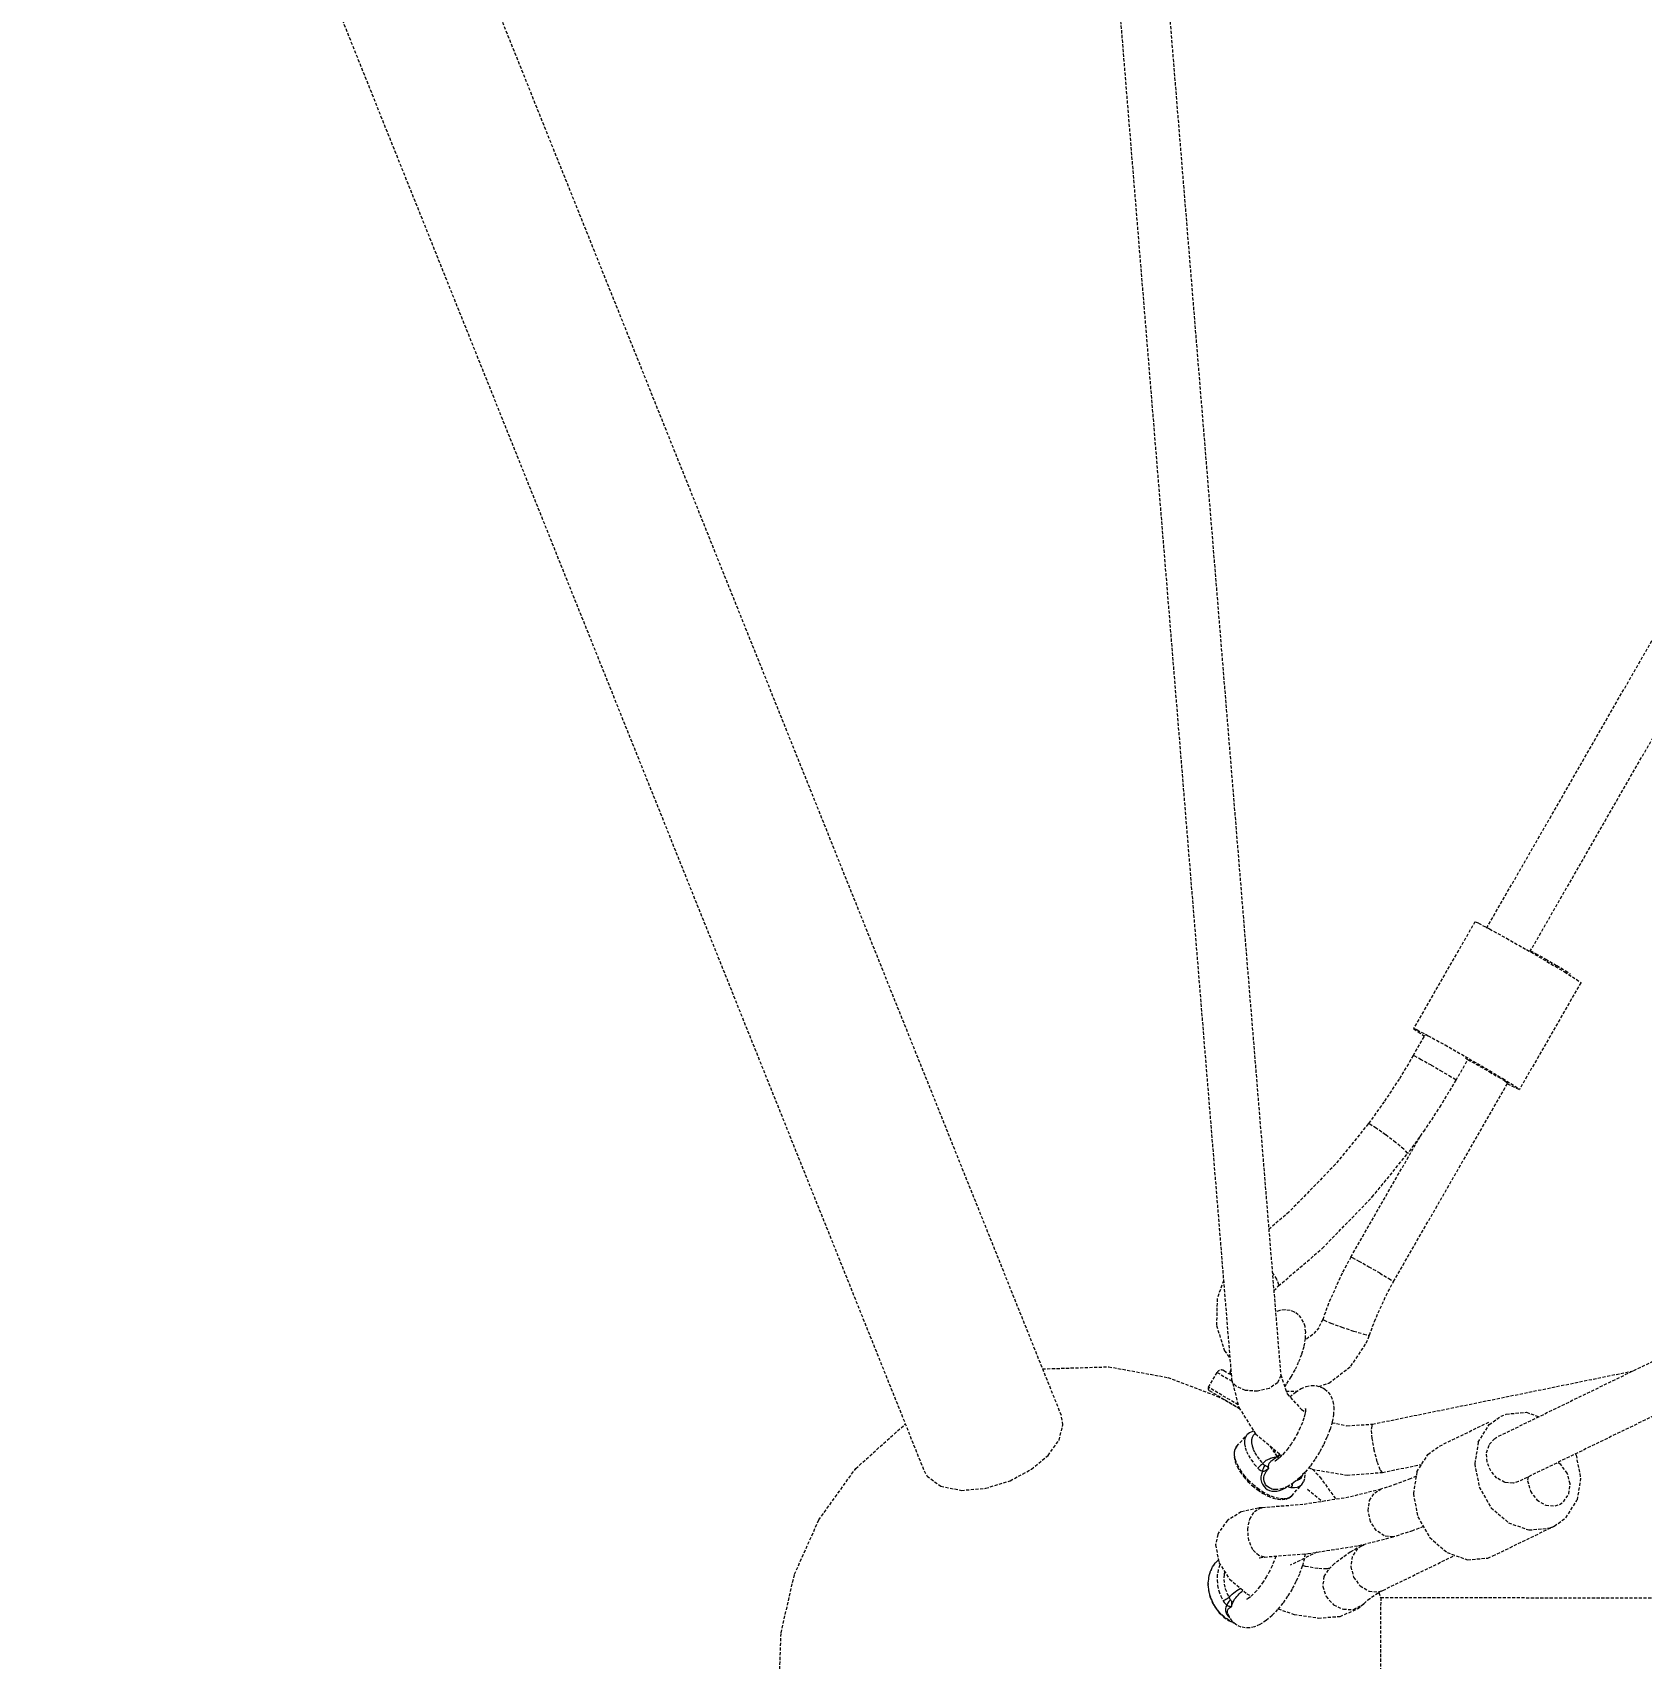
# Model space of a CAD drawing. Header units: millimetres. Extents: x -4083 to 4058, y -3576 to 3464.
# Drawn here: x -1262 to -609, y -1218 to -558 of the extents above; entities that cross this region are included whole.
import ezdxf

# ---------------------------------------------------------------- set-up
doc = ezdxf.new("R2010")
doc.units = ezdxf.units.MM
doc.linetypes.add('HIDDEN', pattern=[1.905, 1.27, -0.635])
for name, color, linetype in [('DIKOM_ОБЪЕКТ', 7, 'Continuous'), ('DIKOM_РАЗМЕР_ЗОНА', 7, 'Continuous'), ('DIKOM_РАЗМЕР_ОБЪЕКТА', 7, 'Continuous')]:
    doc.layers.add(name, color=color, linetype=linetype)
doc.styles.add('style1', font='arialbd.ttf', dxfattribs={"width": 0.8})
doc.dimstyles.new('1-50', dxfattribs={"dimtxt": 300, "dimasz": 200, "dimexe": 100, "dimexo": 0, "dimgap": 100, "dimtad": 1, "dimtxsty": 'style1', "dimcen": 200, "dimclrd": 7, "dimclre": 7, "dimclrt": 7, "dimadec": 1, "dimazin": 2, "dimtfac": 1, "dimtmove": 0, "dimatfit": 2, "dimfxl": 0, "dimlwd": 25, "dimlwe": 18, "dimarcsym": 0})

# ---------------------------------------------------------------- blocks, each defined once
blk = doc.blocks.new('*D0')
at = {"layer": 'Defpoints', "color": 0, "transparency": 16777216}
for p in [(-1721.81, 671.9), (2518.95, 657.83), (2518.95, -1847.32)]:
    blk.add_point(p, dxfattribs=at)
at = {"layer": 'DIKOM_РАЗМЕР_ОБЪЕКТА', "color": 7, "lineweight": 18, "transparency": 16777216}
for p, q in [((-1721.81, 671.9), (-1721.81, -1947.32)), ((2518.95, 657.83), (2518.95, -1947.32))]:
    blk.add_line(p, q, dxfattribs=at)
at = {"layer": 'DIKOM_РАЗМЕР_ОБЪЕКТА', "color": 7, "lineweight": 25, "transparency": 16777216}
blk.add_line((-1521.81, -1847.32), (2318.95, -1847.32), dxfattribs=at)
at = {"layer": 'DIKOM_РАЗМЕР_ОБЪЕКТА', "color": 7, "transparency": 16777216}
for points in [[(-1521.81, -1813.99), (-1521.81, -1880.66), (-1721.81, -1847.32)], [(2318.95, -1813.99), (2318.95, -1880.66), (2518.95, -1847.32)]]:
    blk.add_solid(points, dxfattribs=at)
at = {"layer": 'DIKOM_РАЗМЕР_ОБЪЕКТА', "color": 7, "transparency": 16777216, "insert": (341, -1568.62), "char_height": 300, "attachment_point": 5, "style": 'style1'}
blk.add_mtext('{\\fArial|b0|i0|c204|p34;\\H1.16667x;4150}', dxfattribs=at)
blk = doc.blocks.new('*D1')
at = {"layer": 'Defpoints', "color": 0, "transparency": 16777216}
for p in [(398.54, 1972.75), (-2099.17, -1346.53), (-836.73, -1346.53)]:
    blk.add_point(p, dxfattribs=at)
at = {"layer": 'DIKOM_РАЗМЕР_ОБЪЕКТА', "color": 7, "lineweight": 18, "transparency": 16777216}
for p, q in [((398.54, 1972.75), (-2199.17, 1972.75)), ((-836.73, -1346.53), (-2199.17, -1346.53))]:
    blk.add_line(p, q, dxfattribs=at)
at = {"layer": 'DIKOM_РАЗМЕР_ОБЪЕКТА', "color": 7, "lineweight": 25, "transparency": 16777216}
blk.add_line((-2099.17, 1772.75), (-2099.17, -1146.53), dxfattribs=at)
at = {"layer": 'DIKOM_РАЗМЕР_ОБЪЕКТА', "color": 7, "transparency": 16777216}
for points in [[(-2132.5, 1772.75), (-2065.83, 1772.75), (-2099.17, 1972.75)], [(-2132.5, -1146.53), (-2065.83, -1146.53), (-2099.17, -1346.53)]]:
    blk.add_solid(points, dxfattribs=at)
at = {"layer": 'DIKOM_РАЗМЕР_ОБЪЕКТА', "color": 7, "transparency": 16777216, "insert": (-2377.99, 313.12), "char_height": 300, "attachment_point": 5, "rotation": 90, "style": 'style1'}
blk.add_mtext('{\\fArial|b0|i0|c204|p34;\\H1.16667x;3320}', dxfattribs=at)
blk = doc.blocks.new('*D2')
at = {"layer": 'Defpoints', "color": 0, "transparency": 16777216}
for p in [(400.88, 3463.54), (-3607.41, -2753.77), (400.88, -2753.77)]:
    blk.add_point(p, dxfattribs=at)
at = {"layer": 'DIKOM_РАЗМЕР_ЗОНА', "color": 7, "lineweight": 18, "transparency": 16777216}
for p, q in [((400.88, 3463.54), (-3707.41, 3463.54)), ((400.88, -2753.77), (-3707.41, -2753.77))]:
    blk.add_line(p, q, dxfattribs=at)
at = {"layer": 'DIKOM_РАЗМЕР_ЗОНА', "color": 7, "lineweight": 25, "transparency": 16777216}
blk.add_line((-3607.41, 3263.54), (-3607.41, -2553.77), dxfattribs=at)
at = {"layer": 'DIKOM_РАЗМЕР_ЗОНА', "color": 7, "transparency": 16777216}
for points in [[(-3640.74, 3263.54), (-3574.08, 3263.54), (-3607.41, 3463.54)], [(-3640.74, -2553.77), (-3574.08, -2553.77), (-3607.41, -2753.77)]]:
    blk.add_solid(points, dxfattribs=at)
at = {"layer": 'DIKOM_РАЗМЕР_ЗОНА', "color": 7, "transparency": 16777216, "insert": (-3886.11, 354.88), "char_height": 300, "attachment_point": 5, "rotation": 90, "style": 'style1'}
blk.add_mtext('{\\fArial|b0|i0|c204|p34;\\H1.16667x;6220}', dxfattribs=at)
blk = doc.blocks.new('*D3')
at = {"layer": 'Defpoints', "color": 0, "transparency": 16777216}
for p in [(-3254.75, 990.53), (4056.89, 952.36), (4056.89, -3475.91)]:
    blk.add_point(p, dxfattribs=at)
at = {"layer": 'DIKOM_РАЗМЕР_ЗОНА', "color": 7, "lineweight": 18, "transparency": 16777216}
for p, q in [((-3254.75, 990.53), (-3254.75, -3575.91)), ((4056.89, 952.36), (4056.89, -3575.91))]:
    blk.add_line(p, q, dxfattribs=at)
at = {"layer": 'DIKOM_РАЗМЕР_ЗОНА', "color": 7, "lineweight": 25, "transparency": 16777216}
blk.add_line((-3054.75, -3475.91), (3856.89, -3475.91), dxfattribs=at)
at = {"layer": 'DIKOM_РАЗМЕР_ЗОНА', "color": 7, "transparency": 16777216}
for points in [[(-3054.75, -3442.57), (-3054.75, -3509.24), (-3254.75, -3475.91)], [(3856.89, -3442.57), (3856.89, -3509.24), (4056.89, -3475.91)]]:
    blk.add_solid(points, dxfattribs=at)
at = {"layer": 'DIKOM_РАЗМЕР_ЗОНА', "color": 7, "transparency": 16777216, "insert": (401.07, -3197.08), "char_height": 300, "attachment_point": 5, "style": 'style1'}
blk.add_mtext('{\\fArial|b0|i0|c204|p34;\\H1.16667x;7300}', dxfattribs=at)

msp = doc.modelspace()

# ---------------------------------------------------------------- linework, layer by layer
at = {"layer": 'DIKOM_ОБЪЕКТ', "color": 7, "linetype": 'HIDDEN', "lineweight": 15}
for p, q in [((-1524.414, 575.755), (-844.395, -1119.492)), ((-1580.194, 553.649), (-900.082, -1141.83)), ((-671.782, -921.709), (-375.372, -406.389)), ((-654.165, -931.193), (-358.598, -417.338)), ((-829.02, -447.23), (-775.284, -1104.534)), ((-809.089, -445.56), (-755.351, -1102.904)), ((-676.508, -919.097), (-701.429, -962.424)), ((-675.07, -919.66), (-676.507, -919.098)), ((-675.07, -919.66), (-670.584, -921.986)), ((-655.55, -930.388), (-647.291, -935.185)), ((-653.971, -930.856), (-651.873, -931.959)), ((-651.873, -931.959), (-647.77, -934.252)), ((-647.291, -935.185), (-640.209, -939.414)), ((-297.533, -948.332), (-667.575, -1128.235)), ((-633.544, -943.81), (-658.465, -987.136)), ((-699.991, -962.986), (-701.428, -962.424)), ((-699.991, -962.986), (-695.505, -965.312)), ((-701.528, -973.423), (-696.703, -965.035)), ((-288.689, -966.271), (-658.83, -1146.222)), ((-700.948, -973.65), (-701.528, -973.423)), ((-684.191, -983.395), (-679.367, -975.007)), ((-680.365, -974.301), (-679.64, -974.768)), ((-679.64, -974.768), (-679.369, -975.006)), ((-679.4, -975.065), (-677.792, -975.904)), ((-684.295, -983.283), (-686.113, -982.093)), ((-709.535, -1065.097), (-663.191, -984.525)), ((-684.191, -983.395), (-684.295, -983.283)), ((-663.331, -984.796), (-659.903, -986.573)), ((-658.465, -987.135), (-659.903, -986.573)), ((-719.194, -1001.265), (-719.815, -1001.101)), ((-726.872, -1055.125), (-698.226, -1005.322)), ((-696.891, -1003.465), (-703.814, -1013.099)), ((-756.199, -1066.792), (-738.414, -1051.573)), ((-726.872, -1055.125), (-726.292, -1055.352)), ((-726.292, -1055.352), (-723.648, -1056.742)), ((-758.144, -1068.743), (-756.199, -1066.792)), ((-738.295, -1080.454), (-739.912, -1083.78)), ((-738.295, -1080.454), (-737.767, -1080.798)), ((-737.767, -1080.798), (-735.008, -1081.933)), ((-735.008, -1081.933), (-730.59, -1083.528)), ((-778.38, -1101.22), (-775.413, -1102.966)), ((-775.599, -1100.687), (-776.138, -1102.462)), ((-775.55, -1101.288), (-775.953, -1102.186)), ((-718.054, -1122.909), (-612.154, -1101.291)), ((-801.15, -1103.988), (-781.219, -1111.567)), ((-784.67, -1107.961), (-781.121, -1101.928)), ((-772.633, -1115.043), (-784.67, -1107.961)), ((-781.121, -1101.928), (-775.039, -1105.506)), ((-776.239, -1102.468), (-776.263, -1102.466)), ((-776.129, -1102.464), (-776.239, -1102.468)), ((-776.068, -1102.549), (-776.211, -1102.496)), ((-776.06, -1102.371), (-776.15, -1102.465)), ((-775.996, -1102.462), (-776.129, -1102.464)), ((-775.682, -1102.542), (-775.996, -1102.462)), ((-775.953, -1102.186), (-775.979, -1102.25)), ((-775.284, -1104.534), (-772.339, -1116.209)), ((-755.351, -1102.904), (-752.721, -1110.675)), ((-755.351, -1102.908), (-755.339, -1103.187)), ((-784.316, -1109.33), (-772.167, -1116.478)), ((-781.219, -1111.567), (-778.351, -1112.997)), ((-778.282, -1112.88), (-778.351, -1112.997)), ((-772.005, -1116.731), (-778.351, -1112.997)), ((-753.123, -1109.486), (-748.861, -1109.596)), ((-752.721, -1110.675), (-746.849, -1117.021)), ((-843.704, -1123.173), (-844.406, -1119.465)), ((-772.339, -1116.209), (-765.53, -1126.848)), ((-746.849, -1117.021), (-745.77, -1117.598)), ((-670.669, -1123.073), (-665.93, -1119.699)), ((-773.169, -1131.911), (-769.052, -1127.331)), ((-690.858, -1131.809), (-670.621, -1121.97)), ((-675.158, -1130.194), (-670.669, -1123.073)), ((-766.05, -1139.094), (-764.599, -1140.768)), ((-758.306, -1137.188), (-757.212, -1136.407)), ((-757.212, -1136.407), (-756.72, -1136.05)), ((-755.608, -1135.205), (-756.72, -1136.05)), ((-756.72, -1136.05), (-756.158, -1136.842)), ((-756.72, -1136.05), (-756.242, -1136.91)), ((-743.425, -1139.951), (-745.538, -1142.492)), ((-743.95, -1140.583), (-742.543, -1141.219)), ((-742.376, -1141.247), (-739.419, -1144.373)), ((-714.054, -1142.504), (-698.146, -1139.257)), ((-750.857, -1151.965), (-746.74, -1147.386)), ((-745.399, -1143.027), (-745.5, -1142.447)), ((-739.419, -1144.373), (-732.935, -1153.429)), ((-700.343, -1144.017), (-702.745, -1145.097)), ((-700.066, -1142.303), (-701.505, -1151.219)), ((-654.954, -1144.337), (-655.161, -1145.879)), ((-638.43, -1151.257), (-637.875, -1147.118)), ((-633.633, -1144.864), (-635.071, -1153.78)), ((-750.857, -1151.965), (-751.508, -1152.528)), ((-744.437, -1149.313), (-738.366, -1154.288)), ((-701.505, -1151.219), (-699.672, -1160.573)), ((-639.561, -1160.901), (-635.071, -1153.78)), ((-699.672, -1160.573), (-694.849, -1168.942)), ((-644.3, -1164.274), (-639.561, -1160.901)), ((-669.187, -1176.384), (-644.279, -1164.275)), ((-744.237, -1175.44), (-723.732, -1172.205)), ((-722.628, -1172.381), (-727.107, -1174.819)), ((-723.732, -1172.205), (-709.01, -1168.504)), ((-722.627, -1172.381), (-720.694, -1171.441)), ((-722.529, -1171.903), (-722.343, -1172.206)), ((-722.385, -1171.866), (-722.226, -1172.171)), ((-694.849, -1168.942), (-687.768, -1175.05)), ((-761.964, -1176.827), (-744.237, -1175.44)), ((-740.631, -1174.871), (-751.551, -1180.18)), ((-745.454, -1175.535), (-745.733, -1177.41)), ((-733.547, -1179.525), (-736.113, -1181.991)), ((-727.107, -1174.819), (-733.547, -1179.525)), ((-713.883, -1190.368), (-684.644, -1176.153)), ((-778.426, -1185.89), (-778.253, -1187.786)), ((-736.732, -1181.584), (-740.249, -1181.545)), ((-736.113, -1181.991), (-737.811, -1184.729)), ((-735.433, -1181.337), (-736.732, -1181.584)), ((-784.852, -1187.98), (-784.636, -1190.447)), ((-777.158, -1191.52), (-776.261, -1193.273)), ((-768.949, -1193.928), (-769.224, -1194.087)), ((-769.065, -1191.751), (-767.332, -1192.695)), ((-766.46, -1191.883), (-767.585, -1192.93)), ((-715.527, -1191.245), (-714.828, -1193.321)), ((-714.769, -1193.301), (-714.794, -1253.301)), ((-714.769, -1193.301), (1512.598, -1194.242)), ((-780.271, -1199.476), (-778.466, -1201.198)), ((-776.145, -1201.221), (-776.757, -1199.749)), ((-775.296, -1196.92), (-775.035, -1196.012)), ((-775.263, -1196.261), (-775.296, -1196.919)), ((-721.668, -1195.823), (-721.609, -1195.762)), ((-778.466, -1201.198), (-776.467, -1202.597)), ((-774.325, -1203.505), (-776.258, -1202.573)), ((-775.014, -1202.888), (-776.145, -1201.221)), ((-773.549, -1204.2), (-775.014, -1202.888)), ((-773.057, -1204.515), (-773.549, -1204.2))]:
    msp.add_line(p, q, dxfattribs=at)
for points in [[(-670.584, -921.986), (-663.73, -925.753), (-655.55, -930.388)], [(-647.77, -934.252), (-643.308, -936.834), (-639.682, -939.011), (-637.864, -940.202), (-637.767, -940.308)], [(-640.209, -939.414), (-635.383, -942.431), (-633.548, -943.777), (-633.544, -943.809)], [(-701.428, -962.424), (-701.425, -962.456), (-699.589, -963.802), (-696.945, -965.455)], [(-695.505, -965.312), (-688.651, -969.079), (-680.471, -973.714)], [(-701.565, -973.402), (-707.277, -982.885), (-713.365, -992.124), (-719.815, -1001.101)], [(-686.113, -982.093), (-689.739, -979.915), (-694.201, -977.334), (-698.304, -975.041), (-700.948, -973.65)], [(-680.471, -973.714), (-672.212, -978.511), (-665.13, -982.74)], [(-677.792, -975.904), (-674.461, -977.749), (-670.616, -979.948), (-667.016, -982.066), (-664.376, -983.683), (-663.218, -984.48), (-663.192, -984.523)], [(-665.13, -982.74), (-660.304, -985.758), (-658.469, -987.103), (-658.465, -987.135)], [(-684.228, -983.374), (-690.358, -993.55), (-696.891, -1003.465)], [(-719.815, -1001.101), (-733.138, -1017.495), (-751.98, -1036.877), (-760.175, -1043.892)], [(-703.814, -1013.099), (-703.863, -1012.906), (-705.422, -1011.321), (-708.693, -1008.606), (-712.801, -1005.487), (-716.645, -1002.8), (-719.194, -1001.265)], [(-738.414, -1051.573), (-718.165, -1030.756), (-703.814, -1013.099)], [(-726.872, -1055.125), (-730.426, -1061.702), (-735.92, -1073.947), (-738.295, -1080.454)], [(-756.199, -1066.792), (-756.072, -1066.421), (-756.938, -1064.126), (-758.757, -1061.24)], [(-723.648, -1056.742), (-719.545, -1059.035), (-715.083, -1061.617), (-711.457, -1063.794), (-709.639, -1064.985), (-709.535, -1065.097)], [(-778.54, -1064.706), (-781.149, -1071.968), (-781.379, -1082.936), (-778.143, -1093.166), (-775.976, -1096.07)], [(-719.344, -1086.846), (-717.303, -1081.256), (-712.59, -1070.752), (-709.535, -1065.097)], [(-749.429, -1077.645), (-749.793, -1077.444), (-751.555, -1076.781), (-753.577, -1076.542), (-755.687, -1076.789), (-757.437, -1077.391)], [(-745.833, -1091.275), (-745.295, -1088.244), (-745.192, -1085.597), (-745.478, -1083.344), (-746.076, -1081.497), (-747.019, -1079.842), (-748.22, -1078.521), (-749.429, -1077.645)], [(-739.912, -1083.78), (-742.291, -1086.596), (-745.378, -1088.712)], [(-739.831, -1107.592), (-735.753, -1106.252), (-726.857, -1099.437), (-720.594, -1090.022), (-719.344, -1086.846)], [(-730.59, -1083.528), (-725.698, -1085.156), (-721.642, -1086.38), (-719.51, -1086.873), (-719.344, -1086.846)], [(-751.053, -1103.665), (-749.394, -1100.635), (-747.949, -1097.544), (-746.753, -1094.437), (-745.833, -1091.275)], [(-852.015, -1100.495), (-825.121, -1099.652), (-801.15, -1103.988)], [(-775.682, -1102.542), (-775.889, -1102.565), (-776.068, -1102.549)], [(-775.806, -1101.947), (-775.907, -1102.142), (-776.06, -1102.371)], [(-773.477, -1107.539), (-774.845, -1105.976), (-775.284, -1104.534)], [(-764.782, -1109.56), (-769.674, -1109.24), (-773.477, -1107.539)], [(-755.339, -1103.187), (-756.589, -1106.1), (-760.022, -1108.417), (-764.782, -1109.56)], [(-753.718, -1107.728), (-752.786, -1106.424), (-751.053, -1103.665)], [(-751.679, -1111.801), (-749.323, -1109.878), (-747.068, -1108.5), (-744.972, -1107.652), (-742.947, -1107.256), (-741.077, -1107.288), (-739.272, -1107.729), (-738.022, -1108.323)], [(-738.021, -1108.323), (-737.421, -1108.714), (-736.012, -1110.011), (-734.919, -1111.644), (-734.154, -1113.669), (-733.794, -1116.038), (-733.878, -1118.852), (-734.431, -1121.986)], [(-745.327, -1117.755), (-745.528, -1118.922), (-745.922, -1120.445), (-746.539, -1122.272)], [(-745.259, -1116.642), (-745.283, -1116.566), (-745.285, -1116.583), (-745.27, -1116.979), (-745.327, -1117.755)], [(-665.93, -1119.699), (-663.811, -1118.832), (-655.629, -1118.115), (-650.493, -1119.93)], [(-948.749, -1272.843), (-955.897, -1251.244), (-958.912, -1230.041), (-958.1, -1207.548), (-952.663, -1183.825), (-942.804, -1161.807), (-927.828, -1140.927), (-907.687, -1122.872)], [(-900.085, -1141.823), (-898.855, -1144.005), (-893.286, -1148.093), (-884.926, -1149.785), (-875.06, -1148.947), (-865.12, -1145.866), (-856.475, -1141.219), (-849.761, -1135.621), (-845.294, -1129.39), (-843.704, -1123.173)], [(-769.052, -1127.331), (-769.166, -1127.464), (-769.715, -1128.416), (-769.993, -1129.573), (-769.994, -1130.909), (-769.717, -1132.393), (-769.168, -1133.991), (-768.361, -1135.666)], [(-766.227, -1125.76), (-766.814, -1125.882), (-768.065, -1126.486), (-769.052, -1127.331)], [(-765.589, -1126.756), (-765.786, -1126.846), (-766.487, -1127.474), (-766.963, -1128.3), (-767.204, -1129.302), (-767.205, -1130.46), (-766.965, -1131.746), (-766.489, -1133.132), (-765.789, -1134.584), (-764.881, -1136.07), (-763.786, -1137.555), (-762.529, -1139.005)], [(-765.53, -1126.848), (-755.307, -1135.459), (-754.891, -1135.647)], [(-746.539, -1122.272), (-747.382, -1124.316), (-748.43, -1126.481), (-749.646, -1128.666), (-750.982, -1130.779), (-752.376, -1132.727), (-753.757, -1134.427)], [(-734.431, -1121.986), (-735.355, -1125.148), (-736.556, -1128.262), (-737.993, -1131.332), (-739.635, -1134.329), (-741.453, -1137.217), (-743.425, -1139.951)], [(-734.531, -1122.326), (-728.44, -1123.588), (-718.054, -1122.909)], [(-718.054, -1122.909), (-718.39, -1123.468), (-718.502, -1124.862)], [(-714.054, -1142.504), (-714.988, -1141.418), (-716.188, -1138.153), (-717.356, -1133.523), (-718.197, -1128.69), (-718.502, -1124.862)], [(-773.169, -1131.911), (-773.906, -1133.061), (-774.292, -1134.515), (-774.274, -1136.243), (-773.835, -1138.158), (-773.007, -1140.168), (-771.835, -1142.21)], [(-769.814, -1144.104), (-771.309, -1142.138), (-772.521, -1140.165), (-773.415, -1138.246), (-773.961, -1136.44), (-774.145, -1134.8), (-773.96, -1133.378), (-773.412, -1132.215), (-773.169, -1131.911)], [(-756.72, -1136.05), (-757.742, -1134.611), (-758.836, -1133.033), (-759.647, -1131.804)], [(-756.72, -1136.05), (-757.537, -1134.377), (-758.057, -1133.143)], [(-753.757, -1134.427), (-755.049, -1135.816), (-756.174, -1136.856), (-757.054, -1137.539), (-757.647, -1137.912), (-757.749, -1137.965)], [(-700.066, -1142.303), (-695.577, -1135.182), (-690.838, -1131.809)], [(-675.158, -1130.194), (-676.597, -1139.11), (-674.765, -1148.464), (-669.941, -1156.832), (-662.86, -1162.94), (-654.6, -1165.858), (-646.418, -1165.142), (-644.3, -1164.274)], [(-671.6, -1138.274), (-671.788, -1134.504), (-670.671, -1131.15), (-668.419, -1128.721), (-667.58, -1128.241)], [(-768.361, -1135.666), (-767.313, -1137.38), (-766.05, -1139.094)], [(-762.529, -1139.005), (-762.8, -1139.167), (-763.133, -1139.407), (-763.505, -1139.709), (-763.891, -1140.053), (-764.264, -1140.414), (-764.599, -1140.768)], [(-764.599, -1140.768), (-764.034, -1141.29), (-763.42, -1141.707), (-762.777, -1142.016)], [(-761.774, -1139.629), (-761.959, -1139.879), (-762.153, -1140.22), (-762.342, -1140.63), (-762.516, -1141.085), (-762.664, -1141.557), (-762.777, -1142.016)], [(-762.777, -1142.016), (-762.508, -1142.037), (-762.255, -1142.012), (-762.014, -1141.95), (-761.771, -1141.856), (-761.54, -1141.742), (-761.33, -1141.622), (-761.125, -1141.494), (-760.907, -1141.349), (-760.674, -1141.186), (-760.421, -1141.003), (-760.147, -1140.799)], [(-762.529, -1139.005), (-762.255, -1138.582), (-761.923, -1138.197), (-761.556, -1137.865), (-761.175, -1137.588), (-760.775, -1137.346), (-760.342, -1137.127), (-759.882, -1136.931), (-759.418, -1136.76), (-758.957, -1136.612), (-758.483, -1136.476), (-757.959, -1136.34), (-757.369, -1136.198), (-756.073, -1135.902)], [(-762.529, -1139.005), (-762.303, -1139.268), (-762.049, -1139.477), (-761.774, -1139.628)], [(-759.924, -1148.811), (-760.528, -1148.389), (-761.038, -1147.902), (-761.467, -1147.344), (-761.805, -1146.722), (-762.04, -1146.046), (-762.161, -1145.324), (-762.152, -1144.56), (-761.995, -1143.75), (-761.674, -1142.917), (-761.217, -1142.125), (-760.697, -1141.425), (-760.147, -1140.799)], [(-761.774, -1139.628), (-761.541, -1139.734), (-761.341, -1139.834), (-761.168, -1139.93), (-761.009, -1140.03), (-760.87, -1140.127), (-760.752, -1140.218), (-760.643, -1140.31), (-760.532, -1140.411), (-760.415, -1140.524), (-760.288, -1140.652), (-760.147, -1140.798)], [(-760.147, -1140.799), (-760.239, -1140.241), (-760.247, -1139.803), (-760.201, -1139.442), (-760.112, -1139.116), (-759.978, -1138.811), (-759.805, -1138.531), (-759.609, -1138.284), (-759.396, -1138.061), (-759.156, -1137.843), (-758.887, -1137.622), (-758.601, -1137.404), (-758.306, -1137.188)], [(-754.948, -1135.621), (-754.959, -1135.624), (-755.482, -1135.76), (-756.073, -1135.902)], [(-742.543, -1141.219), (-728.392, -1143.622), (-714.054, -1142.504)], [(-664.405, -1146.544), (-667.6, -1144.798), (-670.126, -1141.898), (-671.6, -1138.274)], [(-637.875, -1147.118), (-639.032, -1142.855), (-641.671, -1139.314), (-643.007, -1138.529)], [(-635.757, -1135.004), (-635.465, -1135.51), (-633.633, -1144.864)], [(-771.835, -1142.21), (-770.364, -1144.232), (-768.643, -1146.177), (-766.725, -1147.992), (-764.665, -1149.626), (-762.523, -1151.029)], [(-762.016, -1150.755), (-764.123, -1149.382), (-766.166, -1147.782), (-768.082, -1146.005), (-769.814, -1144.104)], [(-762.777, -1142.016), (-763.191, -1143.216), (-763.371, -1144.348), (-763.347, -1145.411), (-763.14, -1146.407), (-762.764, -1147.322), (-762.235, -1148.138), (-761.57, -1148.835), (-760.793, -1149.394)], [(-745.538, -1142.492), (-747.727, -1144.73), (-750.084, -1146.692), (-752.353, -1148.121)], [(-750.629, -1147.036), (-750.63, -1147.284), (-750.732, -1147.795), (-750.926, -1148.261), (-751.2, -1148.651)], [(-751.2, -1148.651), (-749.749, -1148.685), (-748.484, -1148.459), (-747.436, -1147.978), (-746.74, -1147.386)], [(-748.937, -1145.737), (-748.563, -1145.67), (-747.654, -1145.253), (-746.954, -1144.625), (-746.477, -1143.8), (-746.366, -1143.339)], [(-746.74, -1147.386), (-745.958, -1146.219), (-745.49, -1144.771), (-745.399, -1143.027)], [(-702.745, -1145.097), (-708.548, -1147.325), (-714.745, -1149.344)], [(-658.826, -1146.215), (-661.03, -1146.872), (-664.405, -1146.544)], [(-655.161, -1145.879), (-654.004, -1150.142), (-651.365, -1153.683), (-647.765, -1155.8), (-643.919, -1156.076), (-642.15, -1155.484)], [(-714.747, -1149.344), (-727.677, -1152.597), (-746.358, -1155.552), (-762.893, -1156.849)], [(-762.523, -1151.029), (-760.477, -1152.104), (-758.459, -1152.898), (-756.521, -1153.382), (-754.721, -1153.524), (-753.141, -1153.313), (-751.849, -1152.778), (-750.857, -1151.965)], [(-751.508, -1152.528), (-752.721, -1153.074), (-754.217, -1153.281), (-755.95, -1153.143), (-757.867, -1152.665), (-759.91, -1151.861), (-762.016, -1150.755)], [(-760.793, -1149.394), (-759.918, -1149.807), (-758.966, -1150.061), (-757.956, -1150.152), (-756.907, -1150.075), (-755.834, -1149.833), (-754.743, -1149.425), (-753.63, -1148.843), (-752.907, -1148.356)], [(-757.041, -1149.494), (-757.35, -1149.5), (-757.899, -1149.47), (-758.429, -1149.386), (-758.923, -1149.256), (-759.41, -1149.073), (-759.924, -1148.811)], [(-752.353, -1148.121), (-754.462, -1149.015), (-756.45, -1149.446), (-757.04, -1149.494)], [(-752.398, -1148.14), (-752.134, -1148.347), (-751.703, -1148.545), (-751.2, -1148.651)], [(-709.013, -1168.505), (-709.721, -1168.671), (-713.284, -1168.287), (-716.568, -1166.048), (-718.923, -1162.398), (-719.884, -1158.06), (-719.258, -1153.893)], [(-719.258, -1153.893), (-717.171, -1150.723), (-714.747, -1149.344)], [(-642.15, -1155.484), (-640.587, -1154.455), (-638.43, -1151.257)], [(-771.422, -1158.545), (-776.991, -1161.962), (-780.571, -1166.976), (-780.87, -1167.721)], [(-762.899, -1156.849), (-764.507, -1156.962), (-771.422, -1158.545)], [(-767.914, -1161.511), (-766.015, -1158.37), (-763.405, -1156.906), (-762.899, -1156.849)], [(-780.863, -1167.702), (-781.735, -1171.875), (-780.441, -1179.109), (-776.072, -1185.792), (-769.065, -1191.751)], [(-761.969, -1176.827), (-764.255, -1176.267), (-766.696, -1173.896), (-768.292, -1170.127), (-768.727, -1165.707), (-767.914, -1161.511)], [(-697.426, -1164.47), (-701.828, -1166.162), (-709.013, -1168.505)], [(-722.628, -1172.381), (-724.186, -1173.419), (-726.343, -1176.616)], [(-780.639, -1178.004), (-782.031, -1179.395), (-783.255, -1181.215), (-784.151, -1183.295), (-784.689, -1185.571), (-784.852, -1187.98)], [(-776.258, -1202.573), (-778.297, -1201.142), (-780.138, -1199.373), (-781.725, -1197.319), (-783.01, -1195.043), (-783.954, -1192.613), (-784.528, -1190.104), (-784.715, -1187.592), (-784.51, -1185.153), (-783.917, -1182.861), (-782.956, -1180.786), (-781.655, -1178.991), (-780.63, -1178.055)], [(-779.913, -1179.917), (-779.995, -1180.065), (-780.673, -1181.971), (-781.065, -1184.017), (-781.163, -1186.159)], [(-758.824, -1180.395), (-759.864, -1182.55), (-761.073, -1184.729), (-762.401, -1186.835), (-763.789, -1188.781), (-765.168, -1190.486), (-766.46, -1191.883)], [(-764.135, -1177.169), (-763.915, -1177.098), (-761.969, -1176.827)], [(-757.376, -1176.547), (-757.988, -1178.363), (-758.824, -1180.395)], [(-745.733, -1177.41), (-746.592, -1180.599), (-747.746, -1183.738), (-749.144, -1186.831), (-750.754, -1189.86), (-752.547, -1192.784), (-754.499, -1195.562)], [(-740.249, -1181.545), (-745.285, -1180.655), (-746.501, -1180.259)], [(-726.343, -1176.616), (-726.898, -1180.756), (-725.741, -1185.018), (-723.102, -1188.559), (-719.502, -1190.677), (-715.656, -1190.952), (-713.887, -1190.37)], [(-687.768, -1175.05), (-679.508, -1177.968), (-671.326, -1177.252), (-669.208, -1176.384)], [(-781.163, -1186.159), (-780.964, -1188.345), (-780.473, -1190.527)], [(-778.087, -1182.71), (-778.341, -1184.034), (-778.426, -1185.89)], [(-737.811, -1184.729), (-738.281, -1188.809), (-736.886, -1192.902), (-733.902, -1196.199), (-729.92, -1198.047), (-725.729, -1198.078), (-722.159, -1196.288), (-721.668, -1195.823)], [(-784.636, -1190.447), (-784.047, -1192.899), (-783.103, -1195.266), (-781.832, -1197.479), (-780.271, -1199.476)], [(-780.473, -1190.527), (-779.701, -1192.654), (-778.665, -1194.677)], [(-776.261, -1193.273), (-776.656, -1193.517), (-777.092, -1193.78), (-777.541, -1194.046), (-777.972, -1194.294), (-778.356, -1194.51), (-778.665, -1194.677)], [(-778.253, -1187.786), (-777.828, -1189.677), (-777.158, -1191.52)], [(-776.261, -1193.273), (-775.691, -1192.601), (-775.065, -1191.969), (-774.42, -1191.404), (-773.785, -1190.913), (-773.144, -1190.469), (-772.47, -1190.047), (-771.775, -1189.652), (-771.625, -1189.574)], [(-776.261, -1193.273), (-776.118, -1193.613), (-775.939, -1193.91), (-775.732, -1194.159)], [(-775.035, -1196.012), (-774.731, -1195.262), (-774.399, -1194.61), (-774.024, -1193.994), (-773.596, -1193.388), (-773.126, -1192.803), (-772.65, -1192.268), (-772.172, -1191.773), (-771.662, -1191.279), (-771.116, -1190.78), (-770.668, -1190.388)], [(-767.585, -1192.93), (-768.478, -1193.629), (-768.949, -1193.928)], [(-721.609, -1195.762), (-719.993, -1194.246), (-716.237, -1191.624), (-713.887, -1190.37)], [(-778.665, -1194.677), (-778.228, -1195.323), (-777.734, -1195.891), (-777.202, -1196.373)], [(-777.202, -1196.373), (-777.569, -1197.11), (-777.729, -1197.873), (-777.704, -1198.646), (-777.507, -1199.415), (-777.146, -1200.159), (-776.631, -1200.856), (-775.977, -1201.483), (-775.959, -1201.496)], [(-775.732, -1194.159), (-776.047, -1194.49), (-776.357, -1194.867), (-776.644, -1195.269), (-776.89, -1195.67), (-777.08, -1196.045), (-777.202, -1196.373)], [(-777.202, -1196.373), (-776.981, -1196.499), (-776.783, -1196.596), (-776.599, -1196.671), (-776.42, -1196.73), (-776.253, -1196.774), (-776.104, -1196.805), (-775.96, -1196.831), (-775.81, -1196.854), (-775.65, -1196.876), (-775.296, -1196.92)], [(-776.757, -1199.749), (-776.868, -1199.261), (-776.881, -1198.736), (-776.765, -1198.233), (-776.513, -1197.777), (-776.15, -1197.407), (-775.735, -1197.131), (-775.296, -1196.92)], [(-775.732, -1194.159), (-775.565, -1194.365), (-775.445, -1194.58), (-775.361, -1194.802), (-775.304, -1195.041), (-775.271, -1195.28), (-775.256, -1195.507), (-775.251, -1195.735), (-775.254, -1195.985), (-775.263, -1196.261)], [(-754.499, -1195.562), (-756.591, -1198.149), (-758.837, -1200.514), (-761.258, -1202.594), (-763.813, -1204.236)], [(-756.4, -1197.912), (-749.901, -1200.117), (-739.997, -1201.598), (-731.241, -1200.923), (-724.105, -1197.894), (-721.668, -1195.823)], [(-776.467, -1202.597), (-774.519, -1203.557), (-774.132, -1203.678)], [(-763.813, -1204.236), (-765.914, -1205.126), (-767.895, -1205.558), (-769.74, -1205.579), (-771.436, -1205.236), (-773.058, -1204.514)]]:
    msp.add_lwpolyline(points, dxfattribs=at)
for centre, radius, start, end in [((-779.397, -1102.942), 2, 59.529424, 149.529424), ((-783.809, -1108.468), 1, 149.529424, 239.529424)]:
    msp.add_arc(centre, radius, start, end, dxfattribs=at)

# ---------------------------------------------------------------- dimensions: what is measured, and where the dimension line sits
at = {"layer": 'DIKOM_РАЗМЕР_ЗОНА'}
dim = msp.add_linear_dim(base=(-3607.411, -2753.773), p1=(400.881, 3463.538), p2=(400.881, -2753.773), angle=90, text='{\\fArial|b0|i0|c204|p34;\\H1.16667x;6220}', dimstyle='1-50', dxfattribs=at)
dim.commit()
dim.dimension.update_dxf_attribs({"geometry": '*D2', "text_midpoint": (-3607.411, 354.883), "dimtype": 160})
dim = msp.add_linear_dim(base=(4056.891, -3475.905), p1=(-3254.753, 990.525), p2=(4056.891, 952.358), text='{\\fArial|b0|i0|c204|p34;\\H1.16667x;7300}', dimstyle='1-50', dxfattribs=at)
dim.commit()
dim.dimension.update_dxf_attribs({"geometry": '*D3', "text_midpoint": (401.069, -3475.905), "dimtype": 160})
at = {"layer": 'DIKOM_РАЗМЕР_ОБЪЕКТА'}
dim = msp.add_linear_dim(base=(-2099.166, -1346.526), p1=(398.538, 1972.751), p2=(-836.728, -1346.526), angle=90, text='{\\fArial|b0|i0|c204|p34;\\H1.16667x;3320}', dimstyle='1-50', dxfattribs=at)
dim.commit()
dim.dimension.update_dxf_attribs({"geometry": '*D1', "text_midpoint": (-2099.166, 313.118), "dimtype": 160})
dim = msp.add_linear_dim(base=(2518.954, -1847.325), p1=(-1721.806, 671.902), p2=(2518.954, 657.829), text='{\\fArial|b0|i0|c204|p34;\\H1.16667x;4150}', dimstyle='1-50', dxfattribs=at)
dim.commit()
dim.dimension.update_dxf_attribs({"geometry": '*D0', "text_midpoint": (341, -1847.325), "dimtype": 160})

doc.saveas('drawing.dxf')
